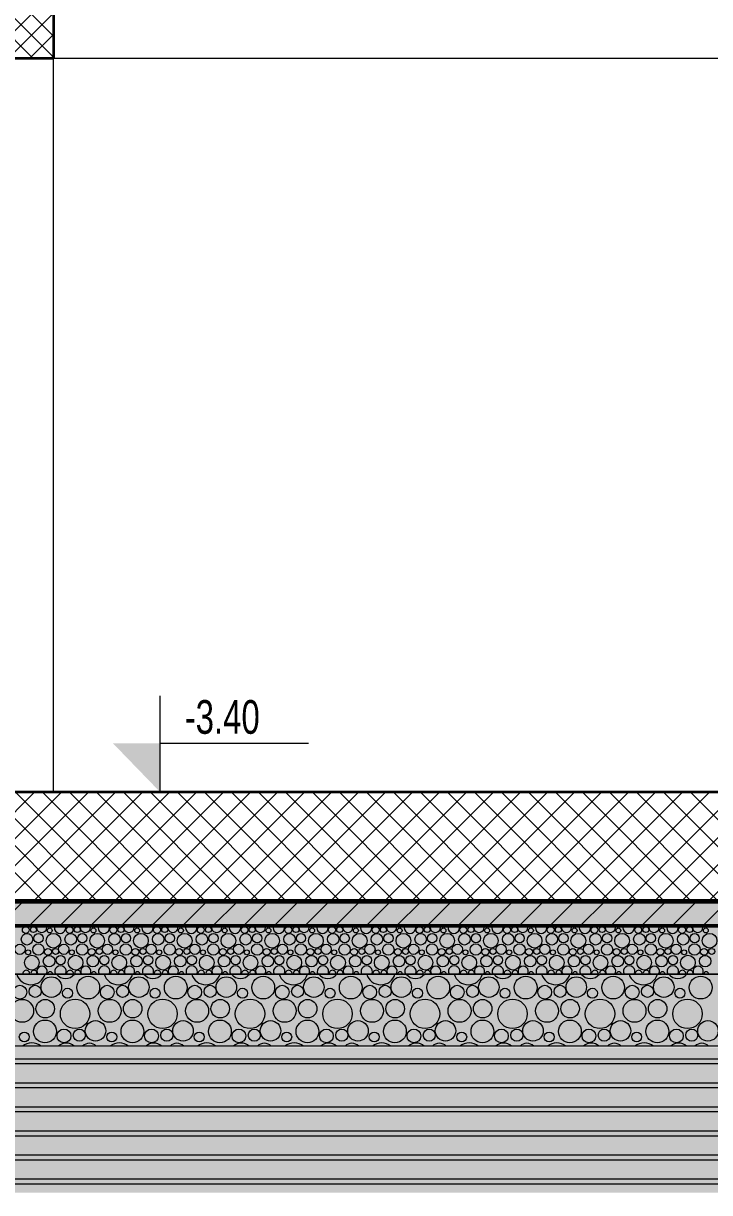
# Model space of a CAD drawing. Header units: millimetres. Extents: x -115530 to 122462, y -34508 to 119375.
# Drawn here: x 86478 to 89331, y 94069 to 98928 of the extents above; entities that cross this region are included whole.
import ezdxf

# ---------------------------------------------------------------- set-up
doc = ezdxf.new("R2010")
doc.units = ezdxf.units.MM
doc.header["$MEASUREMENT"] = 0
for name, color, linetype, lineweight in [('101', 253, 'Continuous', 15), ('21', 7, 'Continuous', 50), ('29', 7, 'Continuous', 50), ('dimenzija', 7, 'Continuous', 13), ('New_Structural - Bearing_Pen_No__29', 7, 'Continuous', 25), ('zidoviii', 7, 'Continuous', 35)]:
    doc.layers.add(name, color=color, linetype=linetype, lineweight=lineweight)
for name, color, linetype, lineweight, true_color in [('102', 7, 'Continuous', 15, 0xe0e0e0), ('104', 7, 'Continuous', 15, 0x3e3e3e), ('161', 7, 'Continuous', 15, 0x6a6a6a), ('19', 7, 'Continuous', 0, 0xe4e4e4), ('HATCH 2', 7, 'Continuous', 9, 0x575757), ('New_Structural - Bearing_Pen_No__87', 7, 'Continuous', 13, 0x6a6a6a)]:
    doc.layers.add(name, color=color, linetype=linetype, lineweight=lineweight, true_color=true_color)
doc.styles.add('ROM', font='ROMANS.SHX', dxfattribs={"width": 0.7})

# ---------------------------------------------------------------- blocks, each defined once
blk = doc.blocks.new('ff')
at = {"layer": '102', "linetype": 'Continuous', "lineweight": 15}
for points in [[(182927.6, 114164.2), (200444.3, 114164.2), (200439.7, 119002.6), (197467.2, 118998.5), (196875.7, 115774.2), (196875.7, 115274.2), (196875.7, 114766), (187207.4, 114772.5), (187203.9, 115604.3), (182935.6, 115604.3)], [(196405.7, 115372.5), (187205.6, 115372.5), (187205.6, 115272.5), (196405.7, 115272.5)]]:
    blk.add_hatch(color=256, dxfattribs=at).paths.add_polyline_path(points)
at = {"layer": '104', "linetype": 'Continuous', "lineweight": 15}
h = blk.add_hatch(dxfattribs=at)
h.set_pattern_fill('MASONRY_BLOCK_0001', color=256, scale=49.999997, style=0, pattern_type=2)
h.set_pattern_definition([(45, (232358.95, 118972.49), (-63.6396, 63.6396), [])])
h.paths.add_polyline_path([(187205.6, 115372.5), (187205.6, 115272.5), (196405.7, 115272.5), (196405.7, 115372.5)])
at = {"layer": '161', "linetype": 'Continuous', "lineweight": 15}
h = blk.add_hatch(dxfattribs=at)
h.set_pattern_fill('DOUBLE_1_1_0001', color=256, scale=49.999997, style=0, pattern_type=2)
h.set_pattern_definition([(180, (189177.82, 115725.27), (0, 100), []), (180, (189177.82, 115705.27), (0, 100), [])])
h.paths.add_polyline_path([(182929.9, 114164.2), (200444.3, 114164.2), (200437.1, 119001.3), (197471.9, 119001), (196875.7, 115774.2), (196875.7, 115274.2), (196875.7, 114766), (187208.3, 114766), (187203, 115604.7), (182929.9, 115603.9)])
at = {"layer": '19', "linetype": 'Continuous', "lineweight": 0}
for points in [[(196875.7, 115072.5), (196875.7, 115272.5), (187211.4, 115266.6), (187211.4, 115066.6)], [(196875.7, 114772.5), (196875.7, 115072.5), (187205.6, 115072.5), (187205.6, 114772.5)]]:
    blk.add_hatch(color=256, dxfattribs=at).paths.add_polyline_path(points)
at = {"layer": '101', "color": 251, "linetype": 'Continuous', "lineweight": 15, "true_color": 0x5e5e5e, "flags": 128}
for points in [[(187205.6, 115274.2), (196875.7, 115272.5), (196875.7, 115072.5), (187205.6, 115074.2)], [(187205.6, 115072.5), (196875.7, 115072.5), (196875.7, 114772.5), (187205.6, 114772.5)]]:
    blk.add_lwpolyline(points, dxfattribs=at)
at = {"layer": '101', "color": 253, "linetype": 'Continuous', "lineweight": 15}
for centre, radius in [((191815.8, 115255.9), 14.3), ((191847.7, 115257.6), 12.5), ((191997.6, 115255.9), 14.3), ((192029.6, 115257.6), 12.5), ((192179.5, 115255.9), 14.3), ((192211.4, 115257.6), 12.5), ((192361.4, 115255.9), 14.3), ((192393.3, 115257.6), 12.5), ((192543.2, 115255.9), 14.3), ((192575.1, 115257.6), 12.5), ((192725.1, 115255.9), 14.3), ((192757, 115257.6), 12.5), ((192906.9, 115255.9), 14.3), ((192938.8, 115257.6), 12.5), ((193088.8, 115255.9), 14.3), ((193120.7, 115257.6), 12.5), ((193270.6, 115255.9), 14.3), ((193302.5, 115257.6), 12.5), ((193452.5, 115255.9), 14.3), ((193484.4, 115257.6), 12.5), ((193634.3, 115255.9), 14.3), ((193666.2, 115257.6), 12.5), ((193816.2, 115255.9), 14.3), ((193848.1, 115257.6), 12.5), ((193998, 115255.9), 14.3), ((194030, 115257.6), 12.5), ((194179.9, 115255.9), 14.3), ((194211.8, 115257.6), 12.5), ((194361.7, 115255.9), 14.3), ((194393.7, 115257.6), 12.5), ((194543.6, 115255.9), 14.3), ((194575.5, 115257.6), 12.5), ((191820.6, 115217.2), 23.9), ((191868.6, 115221.6), 19.2), ((191930.7, 115211), 30.6), ((191915.1, 115253.8), 10.3), ((192002.5, 115217.2), 23.9), ((192050.5, 115221.6), 19.2), ((192112.6, 115211), 30.6), ((192096.9, 115253.8), 10.3), ((192184.3, 115217.2), 23.9), ((192232.4, 115221.6), 19.2), ((192294.4, 115211), 30.6), ((192278.8, 115253.8), 10.3), ((192366.2, 115217.2), 23.9), ((192414.2, 115221.6), 19.2), ((192476.3, 115211), 30.6), ((192460.6, 115253.8), 10.3), ((192548, 115217.2), 23.9), ((192596.1, 115221.6), 19.2), ((192658.1, 115211), 30.6), ((192642.5, 115253.8), 10.3), ((192729.9, 115217.2), 23.9), ((192777.9, 115221.6), 19.2), ((192840, 115211), 30.6), ((192824.4, 115253.8), 10.3), ((192911.7, 115217.2), 23.9), ((192959.8, 115221.6), 19.2), ((193021.8, 115211), 30.6), ((193006.2, 115253.8), 10.3), ((193093.6, 115217.2), 23.9), ((193141.6, 115221.6), 19.2), ((193203.7, 115211), 30.6), ((193188.1, 115253.8), 10.3), ((193275.5, 115217.2), 23.9), ((193323.5, 115221.6), 19.2), ((193385.5, 115211), 30.6), ((193369.9, 115253.8), 10.3), ((193457.3, 115217.2), 23.9), ((193505.3, 115221.6), 19.2), ((193567.4, 115211), 30.6), ((193551.8, 115253.8), 10.3), ((193639.2, 115217.2), 23.9), ((193687.2, 115221.6), 19.2), ((193749.2, 115211), 30.6), ((193733.6, 115253.8), 10.3), ((193821, 115217.2), 23.9), ((193869, 115221.6), 19.2), ((193931.1, 115211), 30.6), ((193915.5, 115253.8), 10.3), ((194002.9, 115217.2), 23.9), ((194050.9, 115221.6), 19.2), ((194112.9, 115211), 30.6), ((194097.3, 115253.8), 10.3), ((194184.7, 115217.2), 23.9), ((194232.7, 115221.6), 19.2), ((194294.8, 115211), 30.6), ((194279.2, 115253.8), 10.3), ((194366.6, 115217.2), 23.9), ((194414.6, 115221.6), 19.2), ((194476.7, 115211), 30.6), ((194461, 115253.8), 10.3), ((194548.4, 115217.2), 23.9), ((194596.4, 115221.6), 19.2), ((194658.5, 115211), 30.6), ((194642.9, 115253.8), 10.3), ((191791.4, 115175.5), 21.3), ((191825.1, 115162.8), 10.3), ((191868.1, 115174.4), 23.7), ((191907.6, 115164.9), 14.3), ((191939.6, 115166.6), 12.5), ((191973.2, 115175.5), 21.3), ((192006.9, 115162.8), 10.3), ((192050, 115174.4), 23.7), ((192089.5, 115164.9), 14.3), ((192121.4, 115166.6), 12.5), ((192155.1, 115175.5), 21.3), ((192188.8, 115162.8), 10.3), ((192231.8, 115174.4), 23.7), ((192271.4, 115164.9), 14.3), ((192303.3, 115166.6), 12.5), ((192337, 115175.5), 21.3), ((192370.6, 115162.8), 10.3), ((192413.7, 115174.4), 23.7), ((192453.2, 115164.9), 14.3), ((192485.1, 115166.6), 12.5), ((192518.8, 115175.5), 21.3), ((192552.5, 115162.8), 10.3), ((192595.5, 115174.4), 23.7), ((192635.1, 115164.9), 14.3), ((192667, 115166.6), 12.5), ((192700.7, 115175.5), 21.3), ((192734.4, 115162.8), 10.3), ((192777.4, 115174.4), 23.7), ((192816.9, 115164.9), 14.3), ((192848.8, 115166.6), 12.5), ((192882.5, 115175.5), 21.3), ((192916.2, 115162.8), 10.3), ((192959.3, 115174.4), 23.7), ((192998.8, 115164.9), 14.3), ((193030.7, 115166.6), 12.5), ((193064.4, 115175.5), 21.3), ((193098.1, 115162.8), 10.3), ((193141.1, 115174.4), 23.7), ((193180.6, 115164.9), 14.3), ((193212.5, 115166.6), 12.5), ((193246.2, 115175.5), 21.3), ((193279.9, 115162.8), 10.3), ((193323, 115174.4), 23.7), ((193362.5, 115164.9), 14.3), ((193394.4, 115166.6), 12.5), ((193428.1, 115175.5), 21.3), ((193461.8, 115162.8), 10.3), ((193504.8, 115174.4), 23.7), ((193544.3, 115164.9), 14.3), ((193576.2, 115166.6), 12.5), ((193609.9, 115175.5), 21.3), ((193643.6, 115162.8), 10.3), ((193686.7, 115174.4), 23.7), ((193726.2, 115164.9), 14.3), ((193758.1, 115166.6), 12.5), ((193791.8, 115175.5), 21.3), ((193825.5, 115162.8), 10.3), ((193868.5, 115174.4), 23.7), ((193908, 115164.9), 14.3), ((193940, 115166.6), 12.5), ((193973.6, 115175.5), 21.3), ((194007.3, 115162.8), 10.3), ((194050.4, 115174.4), 23.7), ((194089.9, 115164.9), 14.3), ((194121.8, 115166.6), 12.5), ((194155.5, 115175.5), 21.3), ((194189.2, 115162.8), 10.3), ((194232.2, 115174.4), 23.7), ((194271.7, 115164.9), 14.3), ((194303.7, 115166.6), 12.5), ((194337.3, 115175.5), 21.3), ((194371, 115162.8), 10.3), ((194414.1, 115174.4), 23.7), ((194453.6, 115164.9), 14.3), ((194485.5, 115166.6), 12.5), ((194519.2, 115175.5), 21.3), ((194552.9, 115162.8), 10.3), ((194595.9, 115174.4), 23.7), ((194635.5, 115164.9), 14.3), ((194667.4, 115166.6), 12.5), ((191840.7, 115120), 30.6), ((191912.5, 115126.2), 23.9), ((191960.5, 115130.6), 19.2), ((192022.6, 115120), 30.6), ((192094.3, 115126.2), 23.9), ((192142.4, 115130.6), 19.2), ((192204.4, 115120), 30.6), ((192276.2, 115126.2), 23.9), ((192324.2, 115130.6), 19.2), ((192386.3, 115120), 30.6), ((192458, 115126.2), 23.9), ((192506.1, 115130.6), 19.2), ((192568.1, 115120), 30.6), ((192639.9, 115126.2), 23.9), ((192687.9, 115130.6), 19.2), ((192750, 115120), 30.6), ((192821.7, 115126.2), 23.9), ((192869.8, 115130.6), 19.2), ((192931.8, 115120), 30.6), ((193003.6, 115126.2), 23.9), ((193051.6, 115130.6), 19.2), ((193113.7, 115120), 30.6), ((193185.5, 115126.2), 23.9), ((193233.5, 115130.6), 19.2), ((193295.5, 115120), 30.6), ((193367.3, 115126.2), 23.9), ((193415.3, 115130.6), 19.2), ((193477.4, 115120), 30.6), ((193549.2, 115126.2), 23.9), ((193597.2, 115130.6), 19.2), ((193659.2, 115120), 30.6), ((193731, 115126.2), 23.9), ((193779, 115130.6), 19.2), ((193841.1, 115120), 30.6), ((193912.9, 115126.2), 23.9), ((193960.9, 115130.6), 19.2), ((194022.9, 115120), 30.6), ((194094.7, 115126.2), 23.9), ((194142.7, 115130.6), 19.2), ((194204.8, 115120), 30.6), ((194276.6, 115126.2), 23.9), ((194324.6, 115130.6), 19.2), ((194386.7, 115120), 30.6), ((194458.4, 115126.2), 23.9), ((194506.4, 115130.6), 19.2), ((194568.5, 115120), 30.6), ((194640.3, 115126.2), 23.9), ((191922, 115018.4), 42.6), ((192075.5, 115016.3), 47.3), ((192285.7, 115018.4), 42.6), ((192439.2, 115016.3), 47.3), ((192649.4, 115018.4), 42.6), ((192802.9, 115016.3), 47.3), ((193013.1, 115018.4), 42.6), ((193166.6, 115016.3), 47.3), ((193376.8, 115018.4), 42.6), ((193530.3, 115016.3), 47.3), ((193740.6, 115018.4), 42.6), ((193894, 115016.3), 47.3), ((194104.3, 115018.4), 42.6), ((194257.7, 115016.3), 47.3), ((194468, 115018.4), 42.6), ((194621.4, 115016.3), 47.3), ((191790.8, 114997.2), 28.6), ((191854.6, 115000.7), 25.1), ((191989.4, 114993), 20.7), ((192154.5, 114997.2), 28.6), ((192218.4, 115000.7), 25.1), ((192353.1, 114993), 20.7), ((192518.2, 114997.2), 28.6), ((192582.1, 115000.7), 25.1), ((192716.8, 114993), 20.7), ((192881.9, 114997.2), 28.6), ((192945.8, 115000.7), 25.1), ((193080.5, 114993), 20.7), ((193245.6, 114997.2), 28.6), ((193309.5, 115000.7), 25.1), ((193444.2, 114993), 20.7), ((193609.4, 114997.2), 28.6), ((193673.2, 115000.7), 25.1), ((193807.9, 114993), 20.7), ((193973.1, 114997.2), 28.6), ((194036.9, 115000.7), 25.1), ((194171.6, 114993), 20.7), ((194336.8, 114997.2), 28.6), ((194400.6, 115000.7), 25.1), ((194535.3, 114993), 20.7), ((191800.5, 114919.8), 47.7), ((191896.5, 114928.6), 38.4), ((192020.6, 114907.4), 61.2), ((192164.2, 114919.8), 47.7), ((192260.2, 114928.6), 38.4), ((192384.3, 114907.4), 61.2), ((192527.9, 114919.8), 47.7), ((192623.9, 114928.6), 38.4), ((192748, 114907.4), 61.2), ((192891.6, 114919.8), 47.7), ((192987.6, 114928.6), 38.4), ((193111.7, 114907.4), 61.2), ((193255.3, 114919.8), 47.7), ((193351.3, 114928.6), 38.4), ((193475.5, 114907.4), 61.2), ((193619, 114919.8), 47.7), ((193715.1, 114928.6), 38.4), ((193839.2, 114907.4), 61.2), ((193982.7, 114919.8), 47.7), ((194078.8, 114928.6), 38.4), ((194202.9, 114907.4), 61.2), ((194346.4, 114919.8), 47.7), ((194442.5, 114928.6), 38.4), ((194566.6, 114907.4), 61.2), ((191895.5, 114834.3), 47.3), ((192259.2, 114834.3), 47.3), ((192622.9, 114834.3), 47.3), ((192986.6, 114834.3), 47.3), ((193350.3, 114834.3), 47.3), ((193714, 114834.3), 47.3), ((194077.7, 114834.3), 47.3), ((194441.4, 114834.3), 47.3), ((191974.5, 114815.2), 28.6), ((192038.4, 114818.7), 25.1), ((192105.7, 114836.4), 42.6), ((192338.2, 114815.2), 28.6), ((192402.1, 114818.7), 25.1), ((192469.4, 114836.4), 42.6), ((192701.9, 114815.2), 28.6), ((192765.8, 114818.7), 25.1), ((192833.1, 114836.4), 42.6), ((193065.6, 114815.2), 28.6), ((193129.5, 114818.7), 25.1), ((193196.8, 114836.4), 42.6), ((193429.4, 114815.2), 28.6), ((193493.2, 114818.7), 25.1), ((193560.6, 114836.4), 42.6), ((193793.1, 114815.2), 28.6), ((193856.9, 114818.7), 25.1), ((193924.3, 114836.4), 42.6), ((194156.8, 114815.2), 28.6), ((194220.6, 114818.7), 25.1), ((194288, 114836.4), 42.6), ((194520.5, 114815.2), 28.6), ((194584.3, 114818.7), 25.1), ((194651.7, 114836.4), 42.6), ((191809.4, 114811), 20.7), ((192173.1, 114811), 20.7), ((192536.8, 114811), 20.7), ((192900.5, 114811), 20.7), ((193264.2, 114811), 20.7), ((193627.9, 114811), 20.7), ((193991.6, 114811), 20.7), ((194355.3, 114811), 20.7)]:
    blk.add_circle(centre, radius, dxfattribs=at)
for centre, radius, start, end in [((191838.8, 115302), 30.6, 254.3338, 285.6662), ((191881.4, 115266.5), 21.3, 163.6472, 16.3528), ((191958.1, 115265.4), 23.7, 162.599, 17.401), ((192020.7, 115302), 30.6, 254.3338, 285.6662), ((192063.2, 115266.5), 21.3, 163.6472, 16.3528), ((192140, 115265.4), 23.7, 162.599, 17.401), ((192202.6, 115302), 30.6, 254.3338, 285.6662), ((192245.1, 115266.5), 21.3, 163.6472, 16.3528), ((192321.8, 115265.4), 23.7, 162.599, 17.401), ((192384.4, 115302), 30.6, 254.3338, 285.6662), ((192427, 115266.5), 21.3, 163.6472, 16.3528), ((192503.7, 115265.4), 23.7, 162.599, 17.401), ((192566.3, 115302), 30.6, 254.3338, 285.6662), ((192608.8, 115266.5), 21.3, 163.6472, 16.3528), ((192685.5, 115265.4), 23.7, 162.599, 17.401), ((192748.1, 115302), 30.6, 254.3338, 285.6662), ((192790.7, 115266.5), 21.3, 163.6472, 16.3528), ((192867.4, 115265.4), 23.7, 162.599, 17.401), ((192930, 115302), 30.6, 254.3338, 285.6662), ((192972.5, 115266.5), 21.3, 163.6472, 16.3528), ((193049.3, 115265.4), 23.7, 162.599, 17.401), ((193111.8, 115302), 30.6, 254.3338, 285.6662), ((193154.4, 115266.5), 21.3, 163.6472, 16.3528), ((193231.1, 115265.4), 23.7, 162.599, 17.401), ((193293.7, 115302), 30.6, 254.3338, 285.6662), ((193336.2, 115266.5), 21.3, 163.6472, 16.3528), ((193413, 115265.4), 23.7, 162.599, 17.401), ((193475.5, 115302), 30.6, 254.3338, 285.6662), ((193518.1, 115266.5), 21.3, 163.6472, 16.3528), ((193594.8, 115265.4), 23.7, 162.599, 17.401), ((193657.4, 115302), 30.6, 254.3338, 285.6662), ((193699.9, 115266.5), 21.3, 163.6472, 16.3528), ((193776.7, 115265.4), 23.7, 162.599, 17.401), ((193839.2, 115302), 30.6, 254.3338, 285.6662), ((193881.8, 115266.5), 21.3, 163.6472, 16.3528), ((193958.5, 115265.4), 23.7, 162.599, 17.401), ((194021.1, 115302), 30.6, 254.3338, 285.6662), ((194063.6, 115266.5), 21.3, 163.6472, 16.3528), ((194140.4, 115265.4), 23.7, 162.599, 17.401), ((194202.9, 115302), 30.6, 254.3338, 285.6662), ((194245.5, 115266.5), 21.3, 163.6472, 16.3528), ((194322.2, 115265.4), 23.7, 162.599, 17.401), ((194384.8, 115302), 30.6, 254.3338, 285.6662), ((194427.3, 115266.5), 21.3, 163.6472, 16.3528), ((194504.1, 115265.4), 23.7, 162.599, 17.401), ((194566.7, 115302), 30.6, 254.3338, 285.6662), ((194609.2, 115266.5), 21.3, 163.6472, 16.3528), ((191817.6, 115073.9), 14.3, 354.4772, 185.5228), ((191849.6, 115075.6), 12.5, 345.4542, 194.5458), ((191883.2, 115084.5), 21.3, 325.6213, 214.3787), ((191916.9, 115071.8), 10.3, 3.8659, 176.1341), ((191960, 115083.4), 23.7, 332.4801, 207.5199), ((191999.5, 115073.9), 14.3, 354.4772, 185.5228), ((192031.4, 115075.6), 12.5, 345.4542, 194.5458), ((192065.1, 115084.5), 21.3, 325.6213, 214.3787), ((192098.8, 115071.8), 10.3, 3.8659, 176.1341), ((192141.8, 115083.4), 23.7, 332.4801, 207.5199), ((192181.4, 115073.9), 14.3, 354.4772, 185.5228), ((192213.3, 115075.6), 12.5, 345.4542, 194.5458), ((192247, 115084.5), 21.3, 325.6213, 214.3787), ((192280.6, 115071.8), 10.3, 3.8659, 176.1341), ((192323.7, 115083.4), 23.7, 332.4801, 207.5199), ((192363.2, 115073.9), 14.3, 354.4772, 185.5228), ((192395.1, 115075.6), 12.5, 345.4542, 194.5458), ((192428.8, 115084.5), 21.3, 325.6213, 214.3787), ((192462.5, 115071.8), 10.3, 3.8659, 176.1341), ((192505.5, 115083.4), 23.7, 332.4801, 207.5199), ((192545.1, 115073.9), 14.3, 354.4772, 185.5228), ((192577, 115075.6), 12.5, 345.4542, 194.5458), ((192610.7, 115084.5), 21.3, 325.6213, 214.3787), ((192644.4, 115071.8), 10.3, 3.8659, 176.1341), ((192687.4, 115083.4), 23.7, 332.4801, 207.5199), ((192726.9, 115073.9), 14.3, 354.4772, 185.5228), ((192758.8, 115075.6), 12.5, 345.4542, 194.5458), ((192792.5, 115084.5), 21.3, 325.6213, 214.3787), ((192826.2, 115071.8), 10.3, 3.8659, 176.1341), ((192869.3, 115083.4), 23.7, 332.4801, 207.5199), ((192908.8, 115073.9), 14.3, 354.4772, 185.5228), ((192940.7, 115075.6), 12.5, 345.4542, 194.5458), ((192974.4, 115084.5), 21.3, 325.6213, 214.3787), ((193008.1, 115071.8), 10.3, 3.8659, 176.1341), ((193051.1, 115083.4), 23.7, 332.4801, 207.5199), ((193090.6, 115073.9), 14.3, 354.4772, 185.5228), ((193122.5, 115075.6), 12.5, 345.4542, 194.5458), ((193156.2, 115084.5), 21.3, 325.6213, 214.3787), ((193189.9, 115071.8), 10.3, 3.8659, 176.1341), ((193233, 115083.4), 23.7, 332.4801, 207.5199), ((193272.5, 115073.9), 14.3, 354.4772, 185.5228), ((193304.4, 115075.6), 12.5, 345.4542, 194.5458), ((193338.1, 115084.5), 21.3, 325.6213, 214.3787), ((193371.8, 115071.8), 10.3, 3.8659, 176.1341), ((193414.8, 115083.4), 23.7, 332.4801, 207.5199), ((193454.3, 115073.9), 14.3, 354.4772, 185.5228), ((193486.2, 115075.6), 12.5, 345.4542, 194.5458), ((193519.9, 115084.5), 21.3, 325.6213, 214.3787), ((193553.6, 115071.8), 10.3, 3.8659, 176.1341), ((193596.7, 115083.4), 23.7, 332.4801, 207.5199), ((193636.2, 115073.9), 14.3, 354.4772, 185.5228), ((193668.1, 115075.6), 12.5, 345.4542, 194.5458), ((193701.8, 115084.5), 21.3, 325.6213, 214.3787), ((193735.5, 115071.8), 10.3, 3.8659, 176.1341), ((193778.5, 115083.4), 23.7, 332.4801, 207.5199), ((193818, 115073.9), 14.3, 354.4772, 185.5228), ((193850, 115075.6), 12.5, 345.4542, 194.5458), ((193883.6, 115084.5), 21.3, 325.6213, 214.3787), ((193917.3, 115071.8), 10.3, 3.8659, 176.1341), ((193960.4, 115083.4), 23.7, 332.4801, 207.5199), ((193999.9, 115073.9), 14.3, 354.4772, 185.5228), ((194031.8, 115075.6), 12.5, 345.4542, 194.5458), ((194065.5, 115084.5), 21.3, 325.6213, 214.3787), ((194099.2, 115071.8), 10.3, 3.8659, 176.1341), ((194142.2, 115083.4), 23.7, 332.4801, 207.5199), ((194181.7, 115073.9), 14.3, 354.4772, 185.5228), ((194213.7, 115075.6), 12.5, 345.4542, 194.5458), ((194247.3, 115084.5), 21.3, 325.6213, 214.3787), ((194281, 115071.8), 10.3, 3.8659, 176.1341), ((194324.1, 115083.4), 23.7, 332.4801, 207.5199), ((194363.6, 115073.9), 14.3, 354.4772, 185.5228), ((194395.5, 115075.6), 12.5, 345.4542, 194.5458), ((194429.2, 115084.5), 21.3, 325.6213, 214.3787), ((194462.9, 115071.8), 10.3, 3.8659, 176.1341), ((194505.9, 115083.4), 23.7, 332.4801, 207.5199), ((194545.5, 115073.9), 14.3, 354.4772, 185.5228), ((194577.4, 115075.6), 12.5, 345.4542, 194.5458), ((194611.1, 115084.5), 21.3, 325.6213, 214.3787), ((194644.7, 115071.8), 10.3, 3.8659, 176.1341), ((191836.9, 115089.4), 61.2, 195.9944, 344.0056), ((191980.5, 115101.8), 47.7, 217.9292, 322.0708), ((192200.6, 115089.4), 61.2, 195.9944, 344.0056), ((192344.2, 115101.8), 47.7, 217.9292, 322.0708), ((192564.3, 115089.4), 61.2, 195.9944, 344.0056), ((192707.9, 115101.8), 47.7, 217.9292, 322.0708), ((192928, 115089.4), 61.2, 195.9944, 344.0056), ((193071.6, 115101.8), 47.7, 217.9292, 322.0708), ((193291.7, 115089.4), 61.2, 195.9944, 344.0056), ((193435.3, 115101.8), 47.7, 217.9292, 322.0708), ((193655.5, 115089.4), 61.2, 195.9944, 344.0056), ((193799, 115101.8), 47.7, 217.9292, 322.0708), ((194019.2, 115089.4), 61.2, 195.9944, 344.0056), ((194162.7, 115101.8), 47.7, 217.9292, 322.0708), ((194382.9, 115089.4), 61.2, 195.9944, 344.0056), ((194526.4, 115101.8), 47.7, 217.9292, 322.0708), ((191840.6, 114725.4), 61.2, 50.3418, 129.6582), ((191984.2, 114737.8), 47.7, 46.6107, 133.3893), ((192080.2, 114746.6), 38.4, 42.3731, 137.6269), ((192204.3, 114725.4), 61.2, 50.3418, 129.6582), ((192347.9, 114737.8), 47.7, 46.6107, 133.3893), ((192443.9, 114746.6), 38.4, 42.3731, 137.6269), ((192568, 114725.4), 61.2, 50.3418, 129.6582), ((192711.6, 114737.8), 47.7, 46.6107, 133.3893), ((192807.6, 114746.6), 38.4, 42.3731, 137.6269), ((192931.7, 114725.4), 61.2, 50.3418, 129.6582), ((193075.3, 114737.8), 47.7, 46.6107, 133.3893), ((193171.3, 114746.6), 38.4, 42.3731, 137.6269), ((193295.5, 114725.4), 61.2, 50.3418, 129.6582), ((193439, 114737.8), 47.7, 46.6107, 133.3893), ((193535.1, 114746.6), 38.4, 42.3731, 137.6269), ((193659.2, 114725.4), 61.2, 50.3418, 129.6582), ((193802.7, 114737.8), 47.7, 46.6107, 133.3893), ((193898.8, 114746.6), 38.4, 42.3731, 137.6269), ((194022.9, 114725.4), 61.2, 50.3418, 129.6582), ((194166.4, 114737.8), 47.7, 46.6107, 133.3893), ((194262.5, 114746.6), 38.4, 42.3731, 137.6269), ((194386.6, 114725.4), 61.2, 50.3418, 129.6582), ((194530.1, 114737.8), 47.7, 46.6107, 133.3893), ((194626.2, 114746.6), 38.4, 42.3731, 137.6269)]:
    blk.add_arc(centre, radius, start, end, dxfattribs=at)
at = {"layer": '21', "linetype": 'Continuous', "lineweight": 50, "flags": 128}
blk.add_lwpolyline([(187205.6, 115272.5), (196405.7, 115272.5), (196405.7, 115372.5), (187205.6, 115372.5)], dxfattribs=at)
at = {"layer": '29', "linetype": 'Continuous', "lineweight": 50}
blk.add_line((196296.2, 115372.5), (187205.6, 115372.5), dxfattribs=at)

msp = doc.modelspace()

# ---------------------------------------------------------------- hatches: boundary and pattern name
h = msp.add_hatch(color=0)
h.dxf.hatch_style = 2
h.paths.add_polyline_path([(87047.31, 95732.98), (86850.46, 95936.18), (87047.31, 95936.18)])
at = {"layer": 'HATCH 2', "linetype": 'Continuous', "lineweight": 13}
h = msp.add_hatch(dxfattribs=at)
h.set_pattern_fill('ANSI37', color=256, scale=500, style=0)
h.set_pattern_definition([(45, (-110329.44, 76693.47), (-44.194174, 44.194174), []), (135, (-110329.44, 76693.47), (-44.194174, -44.194174), [])])
h.paths.add_polyline_path([(86603.19, 99132.98), (86353.19, 99132.98), (86353.19, 98782.98), (86603.19, 98782.98)])
h = msp.add_hatch(dxfattribs=at)
h.set_pattern_fill('ANSI37', color=251, scale=25, style=0)
h.set_pattern_definition([(45, (-70108.87, 146319.53), (-56.1266, 56.1266), []), (135, (-70108.87, 146319.53), (-56.1266, -56.1266), [])])
h.paths.add_polyline_path([(81978.19, 95732.98), (81978.19, 95282.98), (90978.19, 95282.98), (90978.19, 95732.98)])

# ---------------------------------------------------------------- linework, layer by layer
at = {"color": 0, "lineweight": 5}
for points in [[(87047.31, 95732.98), (87047.31, 96132.98)], [(87047.31, 95732.98), (87047.31, 96132.98)], [(87047.31, 95936.18), (87663.26, 95936.18)]]:
    msp.add_lwpolyline(points, dxfattribs=at)
at = {"layer": 'New_Structural - Bearing_Pen_No__29', "color": 7, "linetype": 'Continuous', "lineweight": 35}
for p, q in [((86603.19, 98992.98), (86603.19, 98782.98)), ((86603.19, 98782.98), (86353.19, 98782.98))]:
    msp.add_line(p, q, dxfattribs=at)
at = {"layer": 'New_Structural - Bearing_Pen_No__87', "color": 251, "linetype": 'Continuous', "lineweight": 20, "true_color": 0x6a6a6a}
for p, q in [((86603.19, 95732.98), (86603.19, 98782.98)), ((90728.19, 98782.98), (86603.19, 98782.98)), ((90803.54, 95732.98), (87653.54, 95732.98))]:
    msp.add_line(p, q, dxfattribs=at)
at = {"layer": 'zidoviii'}
for p, q in [((90978.19, 95732.98), (81978.19, 95732.98)), ((90978.19, 95282.98), (81978.19, 95282.98))]:
    msp.add_line(p, q, dxfattribs=at)

# ---------------------------------------------------------------- block references
at = {"layer": 'dimenzija'}
msp.add_blockref('ff', (-105327.45, -20095.56), dxfattribs=at)

# ---------------------------------------------------------------- texts
at = {"color": 0, "insert": (87148.91, 96115.63), "char_height": 140, "attachment_point": 1, "style": 'ROM'}
msp.add_mtext('{\\fHelvetica|b0|i0|c0|p1;-3.40}', dxfattribs=at)
msp.add_mtext('{\\fHelvetica|b0|i0|c0|p1;-3.40}', dxfattribs=at)

doc.saveas('drawing.dxf')
